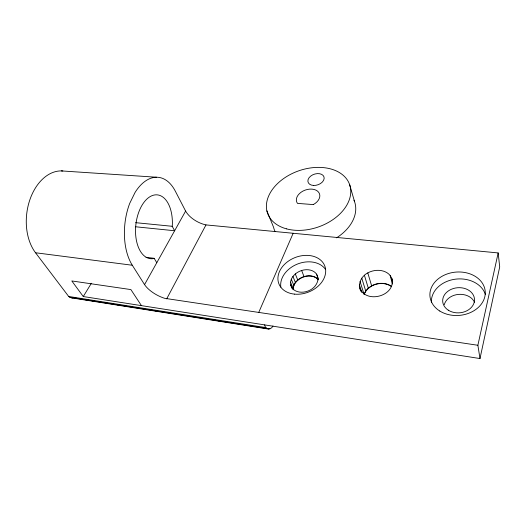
<?xml version="1.0" encoding="UTF-8"?>
<svg xmlns="http://www.w3.org/2000/svg" width="526" height="526" viewBox="0 0 526 526"><rect width="100%" height="100%" fill="white"/><g stroke="black" fill="none" stroke-linecap="round" stroke-linejoin="round"><path stroke-width="0.79" d="M135.432 226.759L174.632 230.75L172.193 226.292L172.344 224.99A32.099 18.213 -83.8 0 0 155.025 194.896A32.099 18.213 -83.8 0 0 135.53 229.448A32.099 18.213 -83.8 0 0 153.375 258.608L154.151 258.305L156.781 262.717M360.849 291.259C357.338 284.369 361.158 276.183 367.792 272.902A16.72 13.012 -14.1 0 1 390.167 275.519L391.863 278.517L392.672 281.588M479.988 358.548L499.7 266.912L498.168 252.934L205.982 224.911A20.06 11.072 28.1 0 1 185.619 211.077L175.342 191.201A49.727 28.246 -83.8 0 0 135.064 192.45L129.692 203.424A49.727 28.246 -83.8 0 0 132.296 265.242L144.551 284.619A21.638 10.007 27.5 0 0 164.645 298.314L477.878 345.273L479.988 358.548L83.266 296.539L71.806 280.95L130.895 289.589L141.441 305.632M477.878 345.273L498.168 252.934M293.219 289.767C292.837 283.461 298.531 278.556 304.1 276.775A14.031 10.75 -21.3 0 1 318.486 279.878M290.53 282.114C291.365 276.367 296.335 272.205 301.622 270.489A14.163 10.757 -21.3 0 1 316.54 274.118C320.321 279.97 315.778 287.189 310.281 289.99A14.163 10.757 -21.3 0 1 293.732 289.701L291.785 287.551L290.7 284.96L290.53 282.114L293.133 288.34M258.654 312.608L293.166 233.274M391.028 286.124A16.405 12.972 -13.7 0 0 371.632 285.828L368.305 288.156L365.728 291.042L364.071 294.297L360.067 281.456M166.663 298.906L205.982 224.911M144.551 284.619L185.619 211.077M83.266 296.539L91.379 283.264M272.968 326.008C271.14 330.236 265.176 329.802 264.611 324.877M61.351 170.911L156.616 177.236M135.623 222.669L172.193 226.292M146.018 257.313L154.151 258.305M62.844 170.976A46.479 31.613 -83.1 0 0 29.706 200.255A46.479 31.613 -83.1 0 0 35.531 252.756L132.296 265.242M35.531 252.756L68.682 296.473L69.879 297.295L72.542 297.999M68.682 296.473L265.992 327.619M74.758 297.986L76.375 298.242M84.476 299.524L86.093 299.781M87.71 300.037L89.328 300.293M90.952 300.55L92.569 300.806M117.66 304.778L119.284 305.034M120.901 305.29L122.519 305.547M150.85 310.031L152.474 310.287M154.092 310.544L155.709 310.8M184.041 315.284L185.658 315.541M213.997 320.025L215.614 320.281M217.231 320.538L218.849 320.794M247.187 325.278L248.805 325.535M267.425 328.48L269.851 328.862M69.879 297.295L266.846 328.487M71.174 297.808L268.806 329.112M293.876 285.427L291.292 279.188M295.48 282.646L292.916 276.393M297.828 280.174L295.29 273.914M304.1 276.775L301.622 270.489M359.896 288.241C366.287 304.291 396.256 295.757 391.863 278.517M290.7 284.96L292.246 288.728M266.873 210.867L273.579 227.258A42.521 29.811 -19 0 0 275.105 231.67M316.54 274.118L318.506 279.47M359.422 284.888L361.796 292.43M361.763 278.175L365.728 291.042M364.4 275.262L368.305 288.156M367.792 272.902L371.632 285.828M349.606 184.541L354.563 201.655M390.167 275.519L392.416 283.961M293.087 289.556C292.706 283.251 298.406 278.353 303.975 276.564A14.038 10.75 -21.3 0 1 318.361 279.668M431.399 302.384A27.457 21.665 -4.7 0 1 454.905 279.247A27.457 21.665 -4.7 0 1 485.419 294.573M444.266 304.725A15.787 12.545 -4.1 0 1 458.613 294.389A15.787 12.545 -4.1 0 1 474.551 302.259M364.176 294.468A16.405 12.972 -13.7 0 1 391.12 286.295M280.845 287.183A24.393 18.509 -21.5 0 1 297.368 264.085A24.393 18.509 -21.5 0 1 325.416 269.266M353.991 200.209A42.521 29.811 -19 0 1 336.548 237.837M313.279 204.588L297.479 203.378A12.105 8.271 -19.2 0 1 302.983 191.07A12.105 8.271 -19.2 0 1 318.651 192.266A12.105 8.271 -19.2 0 1 313.279 204.588M448.251 310.156A15.938 12.578 -4.5 0 0 474.248 302.095A15.938 12.578 -4.5 0 0 453.274 288.557A15.938 12.578 -4.5 0 0 448.251 310.156M439.775 311.03A27.733 21.717 -5.2 0 0 484.847 296.592A27.733 21.717 -5.2 0 0 448.126 273.632A27.733 21.717 -5.2 0 0 439.775 311.03M294.468 294.126A24.623 18.515 -21.5 0 0 325.167 267.123A24.623 18.515 -21.5 0 0 285.789 263.171A24.623 18.515 -21.5 0 0 294.468 294.126M313.503 185.454A8.383 5.608 -18.4 0 0 323.99 176.927A8.383 5.608 -18.4 0 0 310.564 176.197A8.383 5.608 -18.4 0 0 313.503 185.454M286.46 228.843A43.461 29.739 -19.2 0 0 350.757 192.365A43.461 29.739 -19.2 0 0 288.518 175.454A43.461 29.739 -19.2 0 0 286.46 228.843"/></g></svg>
